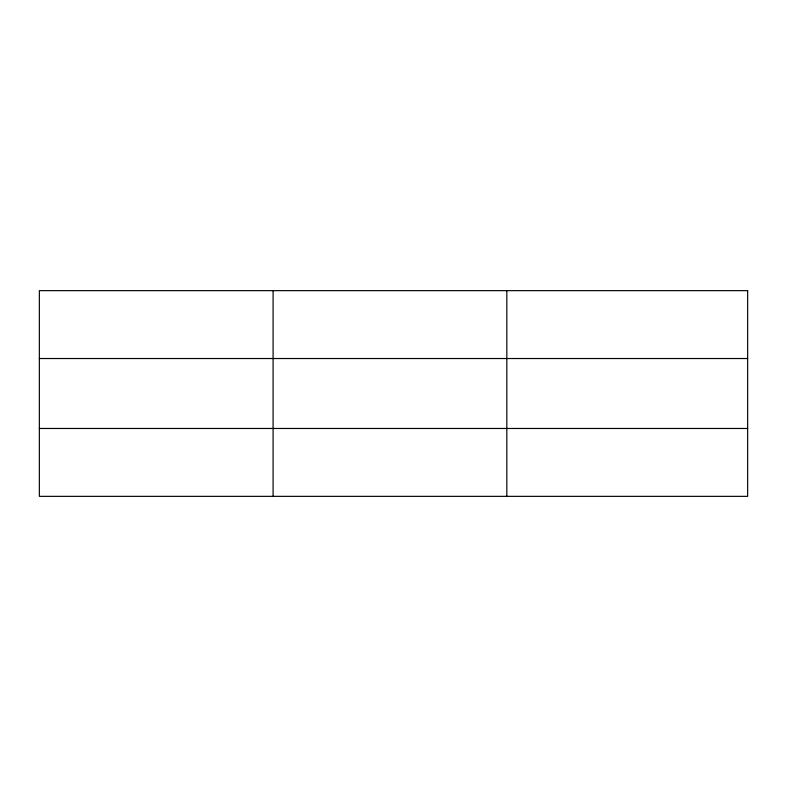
<?xml version="1.0" encoding="UTF-8"?>
<svg xmlns="http://www.w3.org/2000/svg" width="787" height="787" viewBox="0 0 787 787"><rect width="100%" height="100%" fill="white"/><g stroke="black" fill="none" stroke-linecap="round" stroke-linejoin="round"><path stroke-width="1.18" d="M273.089 290.649L273.089 496.351M506.828 290.649L506.828 496.351M39.35 358.528L747.65 358.528M39.35 428.472L747.65 428.472M747.65 290.649L747.65 496.351L39.35 496.351L39.35 290.649L747.65 290.649"/></g></svg>
